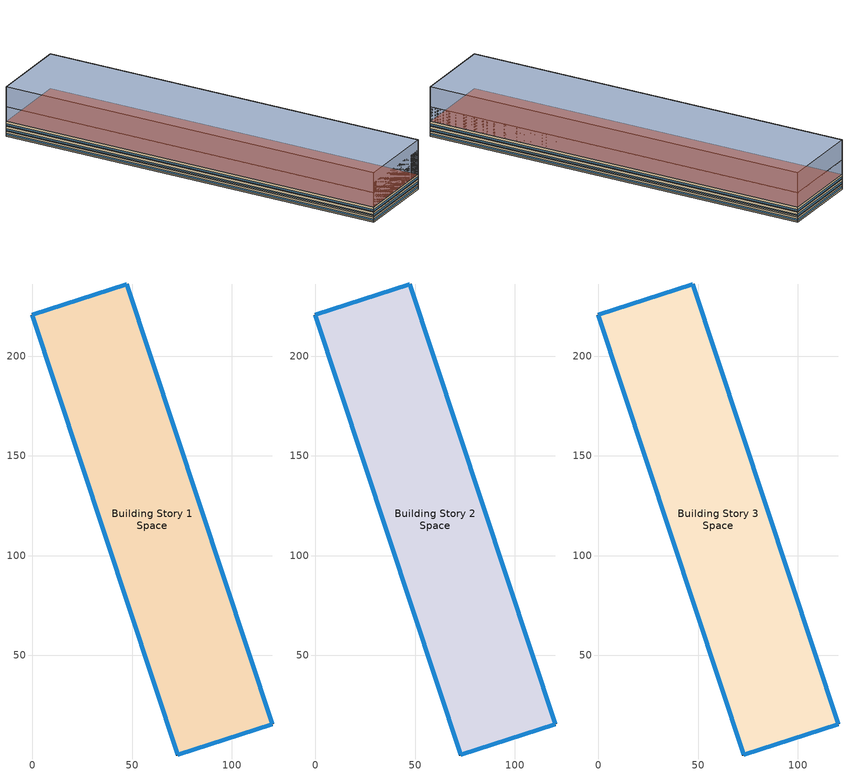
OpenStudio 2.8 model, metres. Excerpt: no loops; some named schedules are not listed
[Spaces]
Building Story 1 Space
 floor ground: 72.78,0 0,220.61 47.41,236.14 120.19,15.53 z0
 wall outside: 0,220.61 72.78,0 120.19,15.53 47.41,236.14 0,220.61 z0:3
 window: 0.01,220.59 72.77,0.02 / 47.38,236.13 0.02,220.62 / 120.18,15.55 47.41,236.11 / 72.8,0.01 120.16,15.52 z0.76:1.66
 ceiling adiabatic (Typical IEAD Roof R-15.87): 120.19,15.53 47.41,236.14 0,220.61 72.78,0 z3
Building Story 2 Space
 floor adiabatic (Typical Interior Floor): 72.78,0 0,220.61 47.41,236.14 120.19,15.53 z3
 wall outside: 0,220.61 72.78,0 120.19,15.53 47.41,236.14 0,220.61 z3:6
 window: 0.01,220.59 72.77,0.02 / 47.38,236.13 0.02,220.62 / 120.18,15.55 47.41,236.11 / 72.8,0.01 120.16,15.52 z3.76:4.66
 ceiling adiabatic (Typical Interior Ceiling): 120.19,15.53 47.41,236.14 0,220.61 72.78,0 z6
Building Story 3 Space
 floor adiabatic (Typical Insulated Carpeted 6in Slab Floor): 72.78,0 0,220.61 47.41,236.14 120.19,15.53 z6
 wall outside: 0,220.61 72.78,0 120.19,15.53 47.41,236.14 0,220.61 z6:9
 window: 0.01,220.59 72.77,0.02 / 47.38,236.13 0.02,220.62 / 120.18,15.55 47.41,236.11 / 72.8,0.01 120.16,15.52 z6.76:7.66
 roof outside: 120.19,15.53 47.41,236.14 0,220.61 72.78,0 z9
shading: 72.78,0 120.19,15.53 / 120.19,15.53 47.41,236.14 / 47.41,236.14 0,220.61 / 0,220.61 72.78,0 z0:3; 72.78,0 120.19,15.53 / 120.19,15.53 47.41,236.14 / 47.41,236.14 0,220.61 / 0,220.61 72.78,0 z0:18; 0,220.61 72.78,0 / 72.78,0 120.19,15.53 / 120.19,15.53 47.41,236.14 / 47.41,236.14 0,220.61 z0:30; 0,220.61 72.78,0 / 72.78,0 120.19,15.53 / 120.19,15.53 47.41,236.14 / 47.41,236.14 0,220.61 z0:9; 0,220.61 72.78,0 / 72.78,0 120.19,15.53 / 120.19,15.53 47.41,236.14 / 47.41,236.14 0,220.61 z0:24; 72.78,0 0,220.61 47.41,236.14 120.19,15.53 z0; 120.19,15.53 47.41,236.14 0,220.61 72.78,0 z3; 120.19,15.53 47.41,236.14 0,220.61 72.78,0 z18; 72.78,0 0,220.61 47.41,236.14 120.19,15.53 z0; 72.78,0 0,220.61 47.41,236.14 120.19,15.53 z0; 120.19,15.53 47.41,236.14 0,220.61 72.78,0 z30; 72.78,0 0,220.61 47.41,236.14 120.19,15.53 z0; 120.19,15.53 47.41,236.14 0,220.61 72.78,0 z9; 72.78,0 0,220.61 47.41,236.14 120.19,15.53 z0; 120.19,15.53 47.41,236.14 0,220.61 72.78,0 z24
[Site]
Buffalo Niagara Intl Ap_NY_USA: Latitude {deg}=42.817; Longitude {deg}=-78.8492; Time Zone {hr}=-5; Elevation {m}=215; Terrain=City
[Site:WaterMainsTemperature]
Calculation Method=Correlation; Annual Average Outdoor Air Temperature {C}=8.96667; Maximum Difference In Monthly Average Outdoor Air Temperatures {deltaC}=26.2
[SizingPeriod:DesignDay] Barometric Pressure {Pa}=98769; Sky Clearness=0; Rain Indicator=0; Snow Indicator=0; Day of Month=21; Daylight Saving Time Indicator=0; Humidity Indicating Type=Wetbulb; Dry-Bulb Temperature Range Modifier Type=DefaultMultipliers
Name | Maximum Dry-Bulb Temperature {C} | Daily Dry-Bulb Temperature Range {deltaC} | Humidity Indicating Conditions at Maximum Dry-Bulb | Wind Speed {m/s} | Wind Direction {deg} | Month | Day Type | Solar Model Indicator | ASHRAE Taub | ASHRAE Taud
Buffalo Niagara Intl Ap Ann Clg .4% Condns WB=>MDB | 27.8 | 9.3 | 23.8 | 5.7 | 240 | 7 | SummerDesignDay | ASHRAETau | 0.462 | 2.001
Buffalo Niagara Intl Ap Ann Clg .4% Condns DB=>MWB | 30.3 | 9.3 | 21.8 | 5.7 | 240 | 7 | SummerDesignDay | ASHRAETau | 0.462 | 2.001
Buffalo Niagara Intl Ap Ann Htg 99.6% Condns DB | -16.3 | 0 | -16.3 | 5.1 | 270 | 1 | WinterDesignDay | ASHRAEClearSky
[ClimateZones]
Climate Zone Institution Name 1=ASHRAE; Climate Zone Document Name 1=ANSI/ASHRAE Standard 169; Climate Zone Document Year 1=2006; Climate Zone Value 1=6A
[Site:GroundTemperature:BuildingSurface]
19.527, 19.502, 19.536, 19.598, 20.002, 21.64, 22.225, 22.375, 21.449, 20.121, 19.802, 19.633
[Building]
Mall 1: Nominal Floor to Floor Height {m}=3; Default Construction Set=Res 90.1-2004 - StMall - ASHRAE 169-2013-6A; Standards Number of Stories=3; Standards Number of Above Ground Stories=3; Standards Building Type=StripMall
[DefaultConstructionSet]
Res 90.1-2004 - StMall - ASHRAE 169-2013-6A: Default Exterior Surface Constructions=Default Surface Constructions 1; Default Interior Surface Constructions=Default Surface Constructions 2; Default Ground Contact Surface Constructions=Default Surface Constructions 3; Default Exterior SubSurface Constructions=Default Sub Surface Constructions 1; Default Interior SubSurface Constructions=Default Sub Surface Constructions 2; Interior Partition Construction=Typical Interior Partition
[DefaultSurfaceConstructions]
Name | Floor Construction | Wall Construction | Roof Ceiling Construction
Default Surface Constructions 1 | Typical Insulated Exterior Mass Floor R-11.49 | Typical Insulated Steel Framed Exterior Wall R-11.9 | Typical IEAD Roof R-15.87
Default Surface Constructions 2 | Typical Interior Floor | Typical Interior Wall | Typical Interior Ceiling
Default Surface Constructions 3 | Typical Insulated Carpeted 6in Slab Floor | Typical Insulated Basement Mass Wall
[Construction]
Typical Insulated Exterior Mass Floor R-11.49: Typical Insulation R-8.93, 4 in. Normalweight Concrete Floor, Typical Carpet Pad
Typical Insulated Steel Framed Exterior Wall R-11.9: 25mm Stucco, 5/8 in. Gypsum Board, Typical Insulation R-9.73, 5/8 in. Gypsum Board
Typical IEAD Roof R-15.87: Roof Membrane, Typical Insulation R-14.76, Metal Roof Surface
Typical Interior Floor: 100mm Normalweight concrete floor, CP02 CARPET PAD
Typical Interior Wall: G01 13mm gypsum board, G01 13mm gypsum board
Typical Interior Ceiling: CP02 CARPET PAD, 100mm Normalweight concrete floor
Typical Insulated Carpeted 6in Slab Floor: 6 in. Normalweight Concrete Floor, Typical Carpet Pad
Typical Insulated Basement Mass Wall: 8 in. Concrete Block Basement Wall
U 0.57 SHGC 0.49 Dbl Blue 6mm/6mm Air: BLUE 6MM, AIR 6MM, CLEAR 6MM
Typical Insulated Metal Door R-1.43: F08 Metal surface, Typical Insulation R-0.58
Typical Overhead Door R-2.0: Typical Insulation R-1.15
U 1.17 SHGC 0.49 Simple Glazing Skylight U-1.17 SHGC 0.0: U 1.17 SHGC 0.49 Simple Glazing U-1.17 SHGC 0.0
Typical Interior Window: Clear 3mm
Typical Interior Door; Typical Interior Partition: G05 25mm wood
[Material:NoMass] Roughness=Smooth; Thermal Absorptance=0.9; Solar Absorptance=0.7
Name | Thermal Resistance {m2-K/W} | Visible Absorptance
Typical Insulation R-8.93 | 1.57183 | 0.7
Typical Carpet Pad; CP02 CARPET PAD | 0.21648 | 0.8
Typical Insulation R-9.73 | 1.71283 | 0.7
Typical Insulation R-14.76 | 2.59864 | 0.7
Typical Insulation R-0.58 | 0.101875 | 0.7
Typical Insulation R-1.15 | 0.202527 | 0.7
[Material]
Name | Roughness | Thickness {m} | Conductivity {W/m-K} | Density {kg/m3} | Specific Heat {J/kg-K} | Thermal Absorptance | Solar Absorptance | Visible Absorptance
4 in. Normalweight Concrete Floor | MediumRough | 0.1016 | 2.31 | 2322 | 832 | 0.9 | 0.7 | 0.7
25mm Stucco | Smooth | 0.0254 | 0.72 | 1856 | 840 | 0.9 | 0.7 | 0.7
5/8 in. Gypsum Board | MediumSmooth | 0.0159 | 0.16 | 800 | 1090 | 0.9 | 0.7 | 0.7
Roof Membrane | VeryRough | 0.0095 | 0.16 | 1121.29 | 1460 | 0.9 | 0.7 | 0.7
Metal Roof Surface; F08 Metal surface | Smooth | 0.0008 | 45.28 | 7824 | 500 | 0.9 | 0.7 | 0.7
100mm Normalweight concrete floor | MediumRough | 0.1016 | 2.31045 | 2322 | 832.557 |  | 0 | 0
G01 13mm gypsum board | Smooth | 0.0127 | 0.160031 | 800.001 | 1090.73 | 0.9 | 0.7 | 0.5
6 in. Normalweight Concrete Floor | MediumRough | 0.1524 | 2.31 | 2322 | 832 | 0.9 | 0.7 | 0.7
8 in. Concrete Block Basement Wall | MediumRough | 0.2032 | 1.326 | 1842 | 912 | 0.9 | 0.7 | 0.7
G05 25mm wood | MediumSmooth | 0.0254 | 0.15 | 608 | 1630 | 0.9 | 0.5 | 0.5
[DefaultSubSurfaceConstructions]
Name | Fixed Window Construction | Operable Window Construction | Door Construction | Glass Door Construction | Overhead Door Construction | Skylight Construction | Tubular Daylight Dome Construction | Tubular Daylight Diffuser Construction
Default Sub Surface Constructions 1 | U 0.57 SHGC 0.49 Dbl Blue 6mm/6mm Air | U 0.57 SHGC 0.49 Dbl Blue 6mm/6mm Air | Typical Insulated Metal Door R-1.43 | U 0.57 SHGC 0.49 Dbl Blue 6mm/6mm Air | Typical Overhead Door R-2.0 | U 1.17 SHGC 0.49 Simple Glazing Skylight U-1.17 SHGC 0.0 | Typical Interior Window | Typical Interior Window
Default Sub Surface Constructions 2 | Typical Interior Window | Typical Interior Window | Typical Interior Door
[WindowMaterial:Glazing] Optical Data Type=SpectralAverage; Infrared Transmittance at Normal Incidence=0; Front Side Infrared Hemispherical Emissivity=0.84; Back Side Infrared Hemispherical Emissivity=0.84; Conductivity {W/m-K}=0.9; Dirt Correction Factor for Solar and Visible Transmittance=1; Solar Diffusing=No
Name | Thickness {m} | Solar Transmittance at Normal Incidence | Front Side Solar Reflectance at Normal Incidence | Back Side Solar Reflectance at Normal Incidence | Visible Transmittance at Normal Incidence | Front Side Visible Reflectance at Normal Incidence | Back Side Visible Reflectance at Normal Incidence
BLUE 6MM | 0.006 | 0.48 | 0.05 | 0.05 | 0.57 | 0.06 | 0.06
CLEAR 6MM | 0.006 | 0.775 | 0.071 | 0.071 | 0.881 | 0.08 | 0.08
Clear 3mm | 0.003 | 0.837 | 0.075 | 0.075 | 0.898 | 0.081 | 0.081
[WindowMaterial:Gas]
AIR 6MM: Gas Type=Air; Thickness {m}=0.0063
[WindowMaterial:SimpleGlazingSystem]
U 1.17 SHGC 0.49 Simple Glazing U-1.17 SHGC 0.0: U-Factor {W/m2-K}=6.64357; Solar Heat Gain Coefficient=0.49; Visible Transmittance=0.38
[People:Definition] Number of People Calculation Method=People/Area; People per Space Floor Area {person/m2}=0.0861113; Fraction Radiant=0.3
StripMall Strip mall - type 2 People Definition; StripMall Strip mall - type 3 People Definition; StripMall Strip mall - type 1 People Definition
[Lights:Definition] Design Level Calculation Method=Watts/Area; Fraction Radiant=0.7; Fraction Visible=0.2
Name | Watts per Space Floor Area {W/m2} | Return Air Fraction
StripMall Strip mall - type 2 Lights Definition; StripMall Strip mall - type 3 Lights Definition; StripMall Strip mall - type 1 Lights Definition | 16.1459
StripMall Strip mall - type 2 Additional Lights Definition | 4.03647 | 0
StripMall Strip mall - type 1 Additional Lights Definition | 10.2257 | 0
[ElectricEquipment:Definition] Design Level Calculation Method=Watts/Area; Fraction Radiant=0.5
Name | Watts per Space Floor Area {W/m2}
StripMall Strip mall - type 2 Elec Equip Definition; StripMall Strip mall - type 3 Elec Equip Definition; StripMall Strip mall - type 1 Elec Equip Definition | 4.30556
Elevator Lift Motor 1 - pre-normalized value was 16055 W. | 1.3847
Elevator Fan 1 - pre-normalized value was 75 W. | 0.00644484
Elevator Lights 1 - pre-normalized value was 89 W. | 0.00767243
[DesignSpecification:OutdoorAir] Outdoor Air Method=Sum; Outdoor Air Flow per Floor Area {m3/s-m2}=0.001524
Blended OA; Blended OA 1; Blended OA 2
[DefaultScheduleSet]
Story Top Blended Space Type Schedule Set; Story Mid Blended Space Type Schedule Set; Story Ground Blended Space Type Schedule Set
[SpaceInfiltration:DesignFlowRate] Schedule=Always On Discrete; Design Flow Rate Calculation Method=Flow/ExteriorArea; Constant Term Coefficient=0; Temperature Term Coefficient=0; Velocity Term Coefficient=0.224; Velocity Squared Term Coefficient=0
Name | Space or SpaceType | Flow per Exterior Surface Area {m3/s-m2}
StripMall Strip mall - type 1 A  - Story Ground Infiltration; StripMall Strip mall - type 1 C  - Story Ground Infiltration | Story Ground Blended Space Type | 0.000298863
StripMall Strip mall - type 1 A end_a - Story Ground Infiltration; StripMall Strip mall - type 1 C end_a - Story Ground Infiltration; StripMall Strip mall - type 2 A end_b - Story Ground Infiltration; StripMall Strip mall - type 2 C end_b - Story Ground Infiltration | Story Ground Blended Space Type | 1.74125e-05
StripMall Strip mall - type 1 B end_a - Story Ground Infiltration; StripMall Strip mall - type 2 B end_b - Story Ground Infiltration | Story Ground Blended Space Type | 8.51107e-05
StripMall Strip mall - type 2 A  - Story Ground Infiltration; StripMall Strip mall - type 2 C  - Story Ground Infiltration | Story Ground Blended Space Type | 9.3817e-05
StripMall Strip mall - type 2 A  - Story Mid Infiltration; StripMall Strip mall - type 2 C  - Story Mid Infiltration; StripMall Strip mall - type 3 A  - Story Mid Infiltration; StripMall Strip mall - type 3 C  - Story Mid Infiltration | Story Mid Blended Space Type | 0.00019634
StripMall Strip mall - type 2 A end_b - Story Mid Infiltration; StripMall Strip mall - type 2 C end_b - Story Mid Infiltration; StripMall Strip mall - type 3 A end_a - Story Mid Infiltration; StripMall Strip mall - type 3 C end_a - Story Mid Infiltration | Story Mid Blended Space Type | 1.74125e-05
StripMall Strip mall - type 2 B end_b - Story Mid Infiltration; StripMall Strip mall - type 3 B end_a - Story Mid Infiltration | Story Mid Blended Space Type | 8.51107e-05
StripMall Strip mall - type 3 A  - Story Top Infiltration; StripMall Strip mall - type 3 C  - Story Top Infiltration | Story Top Blended Space Type | 4.86865e-05
StripMall Strip mall - type 3 A end_a - Story Top Infiltration; StripMall Strip mall - type 3 A end_b - Story Top Infiltration; StripMall Strip mall - type 3 C end_a - Story Top Infiltration; StripMall Strip mall - type 3 C end_b - Story Top Infiltration | Story Top Blended Space Type | 2.15889e-06
StripMall Strip mall - type 3 B end_a - Story Top Infiltration; StripMall Strip mall - type 3 B end_b - Story Top Infiltration | Story Top Blended Space Type | 1.05524e-05
[ElectricEquipment]
Name | Electric Equipment Definition | Space or SpaceType | Schedule | Multiplier
9 Elevator Lift Motors | Elevator Lift Motor 1 - pre-normalized value was 16055 W. | Story Ground Blended Space Type | Elevator Schedule 1 | 9
9 Elevator Fans | Elevator Fan 1 - pre-normalized value was 75 W. | Story Ground Blended Space Type | Elevator Schedule 3 | 9
9 Elevator Lights | Elevator Lights 1 - pre-normalized value was 89 W. | Story Ground Blended Space Type | Elevator Schedule 2 | 9
StripMall Strip mall - type 1 Elec Equip 1 | StripMall Strip mall - type 1 Elec Equip Definition | Story Ground Blended Space Type | RetailStripmall Type1_EQUIP_SCH | 0.75
StripMall Strip mall - type 2 Elec Equip 1 | StripMall Strip mall - type 2 Elec Equip Definition | Story Ground Blended Space Type | RetailStripmall Type2_EQUIP_SCH | 0.25
StripMall Strip mall - type 3 Elec Equip 1 | StripMall Strip mall - type 3 Elec Equip Definition | Story Mid Blended Space Type | RetailStripmall Type3_EQUIP_SCH | 0.5
StripMall Strip mall - type 2 Elec Equip 2 | StripMall Strip mall - type 2 Elec Equip Definition | Story Mid Blended Space Type | RetailStripmall Type2_EQUIP_SCH | 0.5
StripMall Strip mall - type 3 Elec Equip 2 | StripMall Strip mall - type 3 Elec Equip Definition | Story Top Blended Space Type | RetailStripmall Type3_EQUIP_SCH | 1
[Exterior:Lights:Definition]
Name | Design Level {W}
Parking Areas and Drives Def (W/ft^2) | 0.15
Building Facades Def (W/ft^2) | 0.2
Main Entries Def (W/ft) | 30
Other Doors Def (W/ft) | 20
[Exterior:Lights] Control Option=AstronomicalClock
Name | Exterior Lights Definition | Schedule | Multiplier
Parking Areas and Drives | Parking Areas and Drives Def (W/ft^2) | Always On Discrete | 705282
Building Facades | Building Facades Def (W/ft^2) | Schedule Ruleset 1 | 17663.7
Main Entries | Main Entries Def (W/ft) | Always On Discrete | 599.054
Other Doors | Other Doors Def (W/ft) | Always On Discrete | 329.48
[ThermostatSetpoint:DualSetpoint]
Name | Heating Setpoint Temperature Schedule | Cooling Setpoint Temperature Schedule
Story Top Blended Space Type Thermostat; Story Mid Blended Space Type Thermostat | RetailStripmall Type3_HTGSETP_SCH_NO_OPTIMUM | RetailStripmall Type3_CLGSETP_SCH_NO_SETBACK
Story Ground Blended Space Type Thermostat | RetailStripmall Type1_HTGSETP_SCH_NO_OPTIMUM | RetailStripmall Type1_CLGSETP_SCH_NO_SETBACK
[People] Activity Level Schedule=HotelSmall Activity_Sch; Work Efficiency Schedule=Work Efficiency Schedule; Clothing Insulation Schedule=Clothing Schedule; Air Velocity Schedule=Air Velocity Schedule
Name | People Definition | Space or SpaceType | Number of People Schedule | Multiplier
StripMall Strip mall - type 1 People 1 | StripMall Strip mall - type 1 People Definition | Story Ground Blended Space Type | RetailStripmall Type1_OCC_SCH | 0.75
StripMall Strip mall - type 2 People 1 | StripMall Strip mall - type 2 People Definition | Story Ground Blended Space Type | RetailStripmall Type2_OCC_SCH | 0.25
StripMall Strip mall - type 3 People 1 | StripMall Strip mall - type 3 People Definition | Story Mid Blended Space Type | RetailStripmall Type3_OCC_SCH | 0.5
StripMall Strip mall - type 2 People 2 | StripMall Strip mall - type 2 People Definition | Story Mid Blended Space Type | RetailStripmall Type2_OCC_SCH | 0.5
StripMall Strip mall - type 3 People 2 | StripMall Strip mall - type 3 People Definition | Story Top Blended Space Type | RetailStripmall Type3_OCC_SCH | 1
[Lights] Fraction Replaceable=1
Name | Lights Definition | Space or SpaceType | Schedule | Multiplier
StripMall Strip mall - type 1 Additional Lights 1 | StripMall Strip mall - type 1 Additional Lights Definition | Story Ground Blended Space Type | RetailStripmall Type1_LIGHT_SCH | 0.75
StripMall Strip mall - type 1 Lights 1 | StripMall Strip mall - type 1 Lights Definition | Story Ground Blended Space Type | RetailStripmall Type1_LIGHT_SCH | 0.75
StripMall Strip mall - type 2 Lights 1 | StripMall Strip mall - type 2 Lights Definition | Story Ground Blended Space Type | RetailStripmall Type2_LIGHT_SCH | 0.25
StripMall Strip mall - type 2 Additional Lights 1 | StripMall Strip mall - type 2 Additional Lights Definition | Story Ground Blended Space Type | RetailStripmall Type2_LIGHT_SCH | 0.25
StripMall Strip mall - type 3 Lights 1 | StripMall Strip mall - type 3 Lights Definition | Story Mid Blended Space Type | RetailStripmall Type3_LIGHT_SCH | 0.5
StripMall Strip mall - type 2 Lights 2 | StripMall Strip mall - type 2 Lights Definition | Story Mid Blended Space Type | RetailStripmall Type2_LIGHT_SCH | 0.5
StripMall Strip mall - type 2 Additional Lights 2 | StripMall Strip mall - type 2 Additional Lights Definition | Story Mid Blended Space Type | RetailStripmall Type2_LIGHT_SCH | 0.5
StripMall Strip mall - type 3 Lights 2 | StripMall Strip mall - type 3 Lights Definition | Story Top Blended Space Type | RetailStripmall Type3_LIGHT_SCH | 1
[SpaceType] Standards Building Type=StripMall
Name | Default Schedule Set | Design Specification Outdoor Air Object | Standards Space Type
Story Ground Blended Space Type | Story Ground Blended Space Type Schedule Set | Blended OA | Strip mall - type 1
Story Mid Blended Space Type | Story Mid Blended Space Type Schedule Set | Blended OA 1 | Strip mall - type 3
Story Top Blended Space Type | Story Top Blended Space Type Schedule Set | Blended OA 2 | Strip mall - type 3
[Space]
Name | Space Type | Building Story | Thermal Zone
Building Story 1 Space | Story Top Blended Space Type | Building Story 1 | Building Story 1 ThermalZone
Building Story 2 Space | Story Mid Blended Space Type | Building Story 2 | Building Story 2 ThermalZone
Building Story 3 Space | Story Ground Blended Space Type | Building Story 3 | Building Story 3 ThermalZone
[BuildingStory]
Building Story 1; Building Story 2; Building Story 3
[ThermalZone] Use Ideal Air Loads=No
Name | Thermostat
Building Story 1 ThermalZone | Story Top Blended Space Type Thermostat
Building Story 2 ThermalZone | Story Mid Blended Space Type Thermostat
Building Story 3 ThermalZone | Story Ground Blended Space Type Thermostat
[AvailabilityManager:NightCycle] Control Type=CycleOnAny; Thermostat Tolerance {deltaC}=1; Cycling Run Time {s}=1800
Availability Manager Night Cycle 1; Availability Manager Night Cycle 2; Availability Manager Night Cycle 3
[Schedule:Ruleset]
Name | Default Day Schedule | Summer Design Day Schedule | Winter Design Day Schedule
Clothing Schedule | Clothing Schedule Default Winter Clothes
Air Velocity Schedule | Air Velocity Schedule Default
Work Efficiency Schedule | Work Efficiency Schedule Default
RetailStripmall Type2_OCC_SCH | RetailStripmall Type2_OCC_SCH Default | RetailStripmall Type2_OCC_SCH Summer Design Day | RetailStripmall Type2_OCC_SCH Winter Design Day
HotelSmall Activity_Sch | HotelSmall Activity_Sch Default | HotelSmall Activity_Sch Summer Design Day | HotelSmall Activity_Sch Winter Design Day
RetailStripmall Type2_LIGHT_SCH | RetailStripmall Type2_LIGHT_SCH Default | RetailStripmall Type2_LIGHT_SCH Summer Design Day | RetailStripmall Type2_LIGHT_SCH Winter Design Day
RetailStripmall Type2_EQUIP_SCH | RetailStripmall Type2_EQUIP_SCH Default | RetailStripmall Type2_EQUIP_SCH Summer Design Day | RetailStripmall Type2_EQUIP_SCH Winter Design Day
RetailStripmall Type3_OCC_SCH | RetailStripmall Type3_OCC_SCH Default | RetailStripmall Type3_OCC_SCH Summer Design Day | RetailStripmall Type3_OCC_SCH Winter Design Day
RetailStripmall Type3_LIGHT_SCH | RetailStripmall Type3_LIGHT_SCH Default | RetailStripmall Type3_LIGHT_SCH Summer Design Day | RetailStripmall Type3_LIGHT_SCH Winter Design Day
RetailStripmall Type3_EQUIP_SCH | RetailStripmall Type3_EQUIP_SCH Default | RetailStripmall Type3_EQUIP_SCH Summer Design Day | RetailStripmall Type3_EQUIP_SCH Winter Design Day
RetailStripmall Type1_OCC_SCH | RetailStripmall Type1_OCC_SCH Default | RetailStripmall Type1_OCC_SCH Summer Design Day | RetailStripmall Type1_OCC_SCH Winter Design Day
RetailStripmall Type1_LIGHT_SCH | RetailStripmall Type1_LIGHT_SCH Default | RetailStripmall Type1_LIGHT_SCH Summer Design Day | RetailStripmall Type1_LIGHT_SCH Winter Design Day
RetailStripmall Type1_EQUIP_SCH | RetailStripmall Type1_EQUIP_SCH Default | RetailStripmall Type1_EQUIP_SCH Summer Design Day | RetailStripmall Type1_EQUIP_SCH Winter Design Day
Elevator Schedule 1 | 33 space(s) Occ Sch Default 1 | 33 space(s) Occ Sch Summer Design Day 1 | 33 space(s) Occ Sch Winter Design Day 1
Elevator Schedule 2 | 33 space(s) Occ Sch Default 2 | 33 space(s) Occ Sch Summer Design Day 2 | 33 space(s) Occ Sch Winter Design Day 2
Elevator Schedule 3 | 33 space(s) Occ Sch Default 3 | 33 space(s) Occ Sch Summer Design Day 3 | 33 space(s) Occ Sch Winter Design Day 3
Schedule Ruleset 1 | Schedule Day 29
RetailStripmall Type3_HTGSETP_SCH_NO_OPTIMUM | RetailStripmall Type3_HTGSETP_SCH_NO_OPTIMUM Default | RetailStripmall Type3_HTGSETP_SCH_NO_OPTIMUM Summer Design Day | RetailStripmall Type3_HTGSETP_SCH_NO_OPTIMUM Winter Design Day
RetailStripmall Type3_CLGSETP_SCH_NO_SETBACK | RetailStripmall Type3_CLGSETP_SCH_NO_SETBACK Default | RetailStripmall Type3_CLGSETP_SCH_NO_SETBACK Summer Design Day | RetailStripmall Type3_CLGSETP_SCH_NO_SETBACK Winter Design Day
RetailStripmall Type1_HTGSETP_SCH_NO_OPTIMUM | RetailStripmall Type1_HTGSETP_SCH_NO_OPTIMUM Default | RetailStripmall Type1_HTGSETP_SCH_NO_OPTIMUM Summer Design Day | RetailStripmall Type1_HTGSETP_SCH_NO_OPTIMUM Winter Design Day
RetailStripmall Type1_CLGSETP_SCH_NO_SETBACK | RetailStripmall Type1_CLGSETP_SCH_NO_SETBACK Default | RetailStripmall Type1_CLGSETP_SCH_NO_SETBACK Summer Design Day | RetailStripmall Type1_CLGSETP_SCH_NO_SETBACK Winter Design Day
[Schedule:Day]
Schedule Day 29: 6, 0, 0, 24, 0, 1
RetailStripmall Type3_HTGSETP_SCH_NO_OPTIMUM Default: 9, 0, 15.56, 18, 0, 21.11, 24, 0, 15.56
RetailStripmall Type3_HTGSETP_SCH_NO_OPTIMUM Summer Design Day: 24, 0, 15.56
RetailStripmall Type3_HTGSETP_SCH_NO_OPTIMUM Winter Design Day: 8, 0, 15.56, 9, 0, 18.33, 21, 0, 21.11, 24, 0, 15.56
[Schedule:Rule]
Schedule Rule 35: Schedule Ruleset=RetailStripmall Type3_HTGSETP_SCH_NO_OPTIMUM; Rule Order=1; Day Schedule=RetailStripmall Type3_HTGSETP_SCH_NO_OPTIMUM Sat Day; Apply Saturday=Yes; Date Specification Type=DateRange; Start Month=1; Start Day=1; End Month=12; End Day=31
[Schedule:Constant]
Always On Discrete: Value=1
